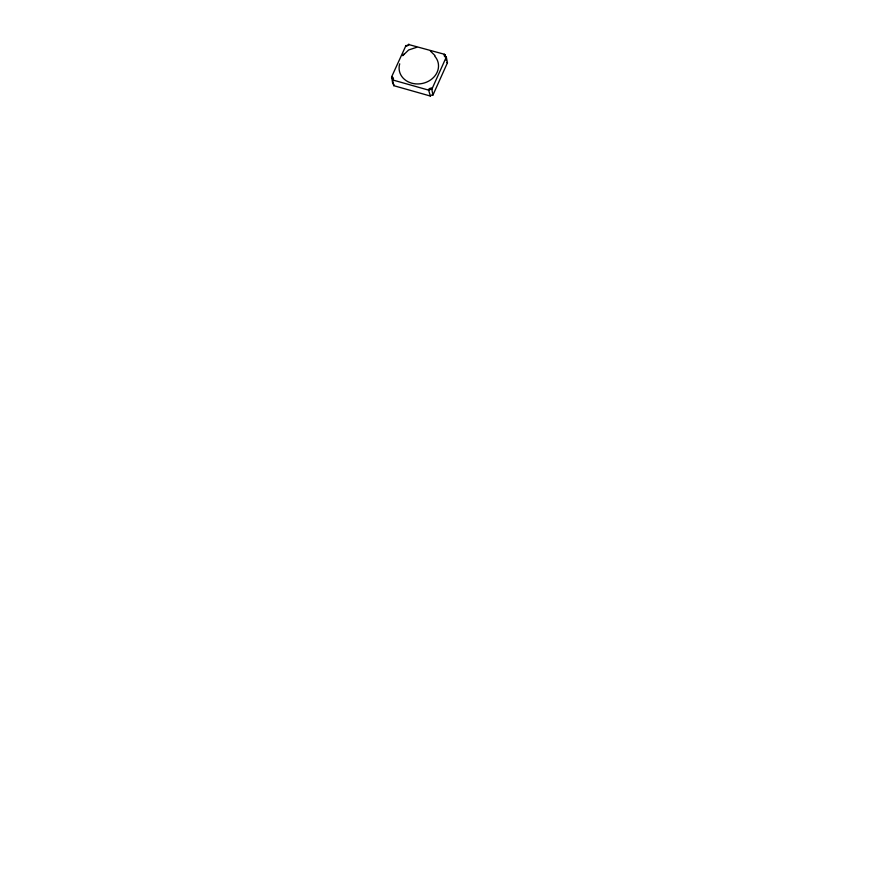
<?xml version="1.0" encoding="UTF-8"?>
<svg xmlns="http://www.w3.org/2000/svg" width="884" height="884" viewBox="0 0 884 884"><rect width="100%" height="100%" fill="white"/><g stroke="black" fill="none" stroke-linecap="round" stroke-linejoin="round"><path stroke-width="1.33" d="M431.823 89.317L446.309 57.029L447.448 62.764L432.95 95.052L431.823 89.317A1.978 1.68 -11.2 0 0 429.304 90.323L392.573 79.925L393.712 85.66L430.442 96.058A1.978 1.68 -11.2 0 1 432.939 95.041M446.332 60.631L445.193 54.885L444.376 54.267L408.474 44.487A1.978 1.68 -11.2 0 1 405.977 45.504L391.678 76.72L392.695 83.549A1.978 1.68 -11.2 0 1 393.833 84.798M393.236 79.715L393.247 79.693A2.785 2.365 -11.2 0 0 391.811 76.764L391.557 77.814A1.978 1.68 -11.2 0 1 392.584 79.903M444.365 54.289L444.376 54.267A2.785 2.365 -11.2 0 0 445.801 57.228L445.934 57.261M402.861 55.559L408.629 49.979L416.707 47.294M402.817 55.615L403.966 54.001M445.945 57.261L446.21 56.996A1.978 1.68 -11.2 0 1 445.182 54.907M408.507 44.41L409.115 44.322A2.785 2.365 -11.2 0 1 405.612 45.747L405.579 45.736M447.348 62.731L447.448 62.764A1.978 1.68 -11.2 0 1 446.928 62.532M432 88.234L432.033 88.245A2.785 2.365 -11.2 0 0 428.497 89.66L430.397 96.135M430.409 51.073L434.961 55.548M434.751 56.167A19.824 16.851 -11.2 0 1 422.519 83.427A19.824 16.851 -11.2 0 1 399.701 63.814M393.833 85.218A1.978 1.68 -11.2 0 1 393.723 85.638"/></g></svg>
